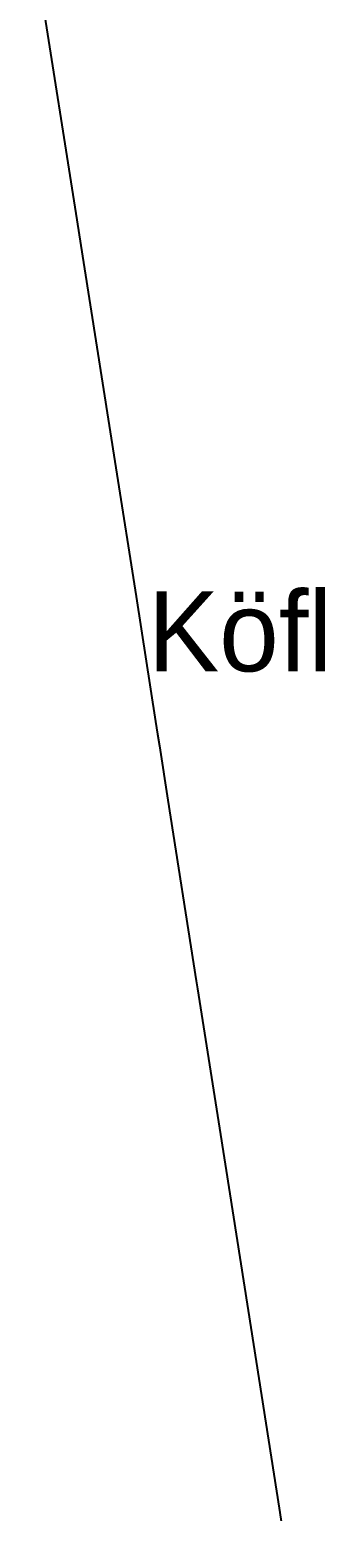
# Model space of a CAD drawing. Extents: x -3657 to 4700, y -7332 to 8131.
# Drawn here: x -2582 to -2426, y 3897 to 4700 of the extents above; entities that cross this region are included whole.
import ezdxf

# ---------------------------------------------------------------- set-up
doc = ezdxf.new("R2010")
doc.units = 0
doc.layers.add('OSM_LABELS', color=8, linetype='CONTINUOUS')
doc.layers.add('OSM_RAILWAY_RAIL', color=5, linetype='CONTINUOUS')

msp = doc.modelspace()

# ---------------------------------------------------------------- linework, layer by layer
at = {"layer": 'OSM_RAILWAY_RAIL'}
for p, q in [((-2581.877082, 4758.947602), (-2556.901451, 4600.31692)), ((-2556.901451, 4600.31692), (-2552.729997, 4573.79693)), ((-2552.729997, 4573.79693), (-2535.179554, 4462.524167)), ((-2535.179554, 4462.524167), (-2524.1745, 4392.715992)), ((-2524.1745, 4392.715992), (-2513.525916, 4325.02052)), ((-2513.525916, 4325.02052), (-2512.479261, 4318.193152)), ((-2512.479261, 4318.193152), (-2511.500865, 4311.87728)), ((-2511.500865, 4311.87728), (-2506.85159, 4282.455102)), ((-2506.85159, 4282.455102), (-2491.485472, 4184.559089)), ((-2491.485472, 4184.559089), (-2490.840792, 4180.222487)), ((-2490.840792, 4180.222487), (-2479.479269, 4108.145935)), ((-2479.479269, 4108.145935), (-2475.831143, 4085.150825)), ((-2475.831143, 4085.150825), (-2463.316782, 4005.868842)), ((-2463.316782, 4005.868842), (-2446.502031, 3898.688052)), ((-2446.502031, 3898.688052), (-2443.619936, 3879.618122))]:
    msp.add_line(p, q, dxfattribs=at)

# ---------------------------------------------------------------- texts
at = {"layer": 'OSM_LABELS'}
msp.add_text('Köflacherbahn', height=43.418293, dxfattribs=at).set_placement((-2517.798684, 4352.183478))

doc.saveas('drawing.dxf')
